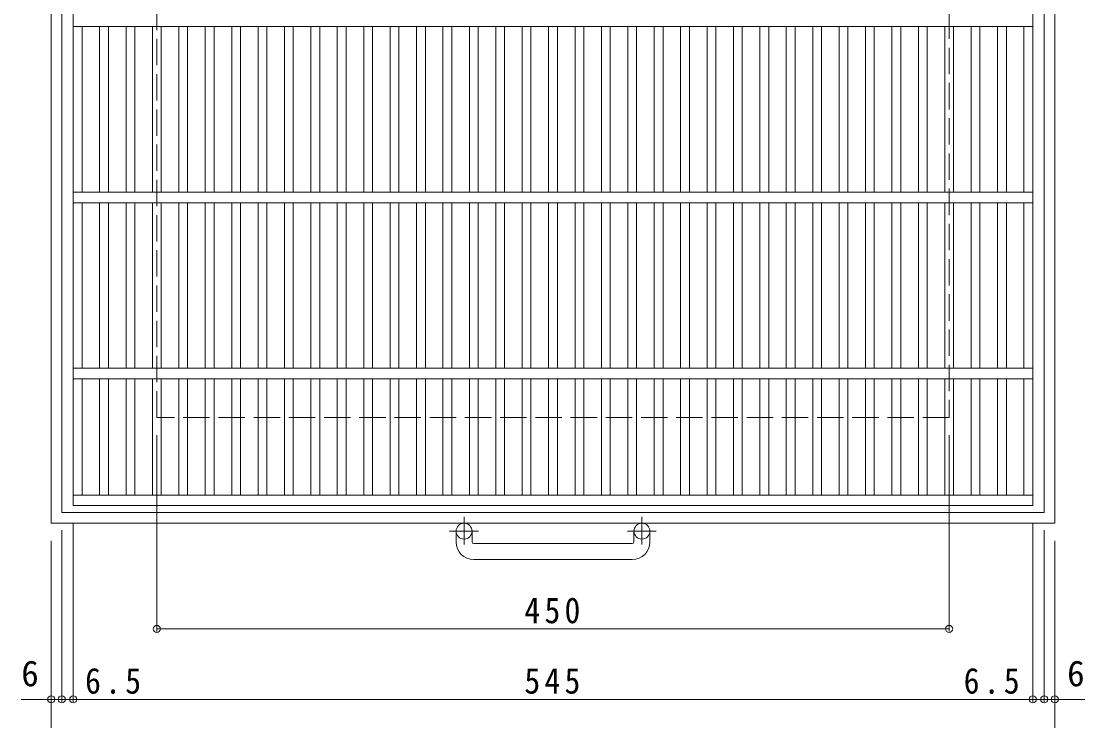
# Model space of a CAD drawing. Units: millimetres at full size, sheet at 1:5. Extents: x -756 to 893, y -685 to 662.
# Drawn here: x -756 to -152, y -209 to 188 of the extents above; entities that cross this region are included whole.
import ezdxf
from ezdxf.enums import TextEntityAlignment as Align

# ---------------------------------------------------------------- set-up
doc = ezdxf.new("R2010")
doc.units = ezdxf.units.MM
doc.header["$LTSCALE"] = 5
doc.header["$PDMODE"] = 32
doc.header["$PDSIZE"] = 4
doc.linetypes.add('CHAIN1', pattern=[8, 5, -1, 1, -1])
doc.linetypes.add('DASHED3', pattern=[4, 3, -1])
for name, color, linetype, lineweight in [('E-1', 2, 'Continuous', 9), ('E-2', 3, 'Continuous', 9), ('E-4', 7, 'Continuous', 9)]:
    doc.layers.add(name, color=color, linetype=linetype, lineweight=lineweight)
doc.styles.add('ＭＳ ゴシック', font='')
doc.styles.get('ＭＳ ゴシック').set_extended_font_data('MS Gothic')

msp = doc.modelspace()

# ---------------------------------------------------------------- linework, layer by layer
at = {"layer": 'E-1'}
for p, q in [((-738.812, -97.06), (-738.812, 472.94)), ((-168.813, 472.94), (-168.813, -97.06)), ((-732.812, -91.059), (-732.812, 466.94)), ((-174.812, 466.94), (-174.812, -91.059)), ((-174.812, -91.059), (-732.812, -91.059)), ((-168.813, -97.06), (-738.812, -97.06)), ((-508.813, -107.661), (-508.813, -101.56)), ((-499.813, -107.661), (-499.813, -101.56)), ((-407.813, -107.661), (-407.813, -101.56)), ((-398.813, -107.661), (-398.813, -101.56)), ((-498.812, -108.66), (-408.813, -108.66)), ((-408.813, -117.66), (-498.812, -117.66))]:
    msp.add_line(p, q, dxfattribs=at)
at = {"layer": 'E-1', "linetype": 'DASHED3'}
for p, q in [((-678.812, -37.06), (-678.812, 412.941)), ((-228.813, 412.941), (-228.813, -37.06)), ((-228.813, -37.06), (-678.812, -37.06))]:
    msp.add_line(p, q, dxfattribs=at)
at = {"layer": 'E-1', "linetype": 'CHAIN1'}
for p, q in [((-504.313, -93.453), (-504.313, -109.05)), ((-403.312, -93.453), (-403.312, -109.05)), ((-496.15, -101.56), (-512.557, -101.56)), ((-395.15, -101.56), (-411.557, -101.56))]:
    msp.add_line(p, q, dxfattribs=at)
at = {"layer": 'E-1'}
for centre in [(-504.313, -101.56), (-403.313, -101.56)]:
    msp.add_circle(centre, 4.5, dxfattribs=at)
for centre, radius, start, end in [((-498.812, -107.661), 10, 180, 270), ((-498.812, -107.661), 1, 180, 270), ((-408.813, -107.661), 10, 270, 0), ((-408.813, -107.661), 1, 270, 0)]:
    msp.add_arc(centre, radius, start, end, dxfattribs=at)
at = {"layer": 'E-2'}
for p, q in [((-726.313, 462.94), (-726.313, -87.06)), ((-181.312, 462.94), (-181.312, -87.06)), ((-181.312, 184.94), (-726.313, 184.94)), ((-721.312, 90.94), (-721.312, 184.94)), ((-711.313, 90.94), (-711.313, 184.94)), ((-706.312, 90.94), (-706.312, 184.94)), ((-696.313, 90.94), (-696.313, 184.94)), ((-691.312, 90.94), (-691.312, 184.94)), ((-681.313, 90.94), (-681.313, 184.94)), ((-676.312, 90.94), (-676.312, 184.94)), ((-666.313, 90.94), (-666.313, 184.94)), ((-661.312, 90.94), (-661.312, 184.94)), ((-651.313, 90.94), (-651.313, 184.94)), ((-646.312, 90.94), (-646.312, 184.94)), ((-636.313, 90.94), (-636.313, 184.94)), ((-631.312, 90.94), (-631.312, 184.94)), ((-621.313, 90.94), (-621.313, 184.94)), ((-616.312, 90.94), (-616.312, 184.94)), ((-606.313, 90.94), (-606.313, 184.94)), ((-601.312, 90.94), (-601.312, 184.94)), ((-591.313, 90.94), (-591.313, 184.94)), ((-586.312, 90.94), (-586.312, 184.94)), ((-576.313, 90.94), (-576.313, 184.94)), ((-571.312, 90.94), (-571.312, 184.94)), ((-561.313, 90.94), (-561.313, 184.94)), ((-556.312, 90.94), (-556.312, 184.94)), ((-546.313, 90.94), (-546.313, 184.94)), ((-541.312, 90.94), (-541.312, 184.94)), ((-531.313, 90.94), (-531.313, 184.94)), ((-526.312, 90.94), (-526.312, 184.94)), ((-516.313, 90.94), (-516.313, 184.94)), ((-511.312, 90.94), (-511.312, 184.94)), ((-501.313, 90.94), (-501.313, 184.94)), ((-496.312, 90.94), (-496.312, 184.94)), ((-486.313, 90.94), (-486.313, 184.94)), ((-481.312, 90.94), (-481.312, 184.94)), ((-471.313, 90.94), (-471.313, 184.94)), ((-466.312, 90.94), (-466.312, 184.94)), ((-456.313, 90.94), (-456.313, 184.94)), ((-451.312, 90.94), (-451.312, 184.94)), ((-441.313, 90.94), (-441.313, 184.94)), ((-436.312, 90.94), (-436.312, 184.94)), ((-426.313, 90.94), (-426.313, 184.94)), ((-421.312, 90.94), (-421.312, 184.94)), ((-411.313, 90.94), (-411.313, 184.94)), ((-406.312, 90.94), (-406.312, 184.94)), ((-396.313, 90.94), (-396.313, 184.94)), ((-391.312, 90.94), (-391.312, 184.94)), ((-381.313, 90.94), (-381.313, 184.94)), ((-376.312, 90.94), (-376.312, 184.94)), ((-366.313, 90.94), (-366.313, 184.94)), ((-361.312, 90.94), (-361.312, 184.94)), ((-351.313, 90.94), (-351.313, 184.94)), ((-346.312, 90.94), (-346.312, 184.94)), ((-336.313, 90.94), (-336.313, 184.94)), ((-331.312, 90.94), (-331.312, 184.94)), ((-321.313, 90.94), (-321.313, 184.94)), ((-316.312, 90.94), (-316.312, 184.94)), ((-306.313, 90.94), (-306.313, 184.94)), ((-301.312, 90.94), (-301.312, 184.94)), ((-291.313, 90.94), (-291.313, 184.94)), ((-286.312, 90.94), (-286.312, 184.94)), ((-276.313, 90.94), (-276.313, 184.94)), ((-271.312, 90.94), (-271.312, 184.94)), ((-261.313, 90.94), (-261.313, 184.94)), ((-256.312, 90.94), (-256.312, 184.94)), ((-246.313, 90.94), (-246.313, 184.94)), ((-241.312, 90.94), (-241.312, 184.94)), ((-231.313, 90.94), (-231.313, 184.94)), ((-226.312, 90.94), (-226.312, 184.94)), ((-216.313, 90.94), (-216.313, 184.94)), ((-211.312, 90.94), (-211.312, 184.94)), ((-201.313, 90.94), (-201.313, 184.94)), ((-196.312, 90.94), (-196.312, 184.94)), ((-186.312, 90.94), (-186.312, 184.94)), ((-181.312, 90.94), (-726.313, 90.94)), ((-181.312, 84.94), (-726.313, 84.94)), ((-721.312, -9.06), (-721.312, 84.94)), ((-711.313, -9.06), (-711.313, 84.94)), ((-706.312, -9.06), (-706.312, 84.94)), ((-696.313, -9.06), (-696.313, 84.94)), ((-691.312, -9.06), (-691.312, 84.94)), ((-681.313, -9.06), (-681.313, 84.94)), ((-676.312, -9.06), (-676.312, 84.94)), ((-666.313, -9.06), (-666.313, 84.94)), ((-661.312, -9.06), (-661.312, 84.94)), ((-651.313, -9.06), (-651.313, 84.94)), ((-646.312, -9.06), (-646.312, 84.94)), ((-636.313, -9.06), (-636.313, 84.94)), ((-631.312, -9.06), (-631.312, 84.94)), ((-621.313, -9.06), (-621.313, 84.94)), ((-616.312, -9.06), (-616.312, 84.94)), ((-606.313, -9.06), (-606.313, 84.94)), ((-601.312, -9.06), (-601.312, 84.94)), ((-591.313, -9.06), (-591.313, 84.94)), ((-586.312, -9.06), (-586.312, 84.94)), ((-576.313, -9.06), (-576.313, 84.94)), ((-571.312, -9.06), (-571.312, 84.94)), ((-561.313, -9.06), (-561.313, 84.94)), ((-556.312, -9.06), (-556.312, 84.94)), ((-546.313, -9.06), (-546.313, 84.94)), ((-541.312, -9.06), (-541.312, 84.94)), ((-531.313, -9.06), (-531.313, 84.94)), ((-526.312, -9.06), (-526.312, 84.94)), ((-516.313, -9.06), (-516.313, 84.94)), ((-511.312, -9.06), (-511.312, 84.94)), ((-501.313, -9.06), (-501.313, 84.94)), ((-496.312, -9.06), (-496.312, 84.94)), ((-486.313, -9.06), (-486.313, 84.94)), ((-481.312, -9.06), (-481.312, 84.94)), ((-471.313, -9.06), (-471.313, 84.94)), ((-466.312, -9.06), (-466.312, 84.94)), ((-456.313, -9.06), (-456.313, 84.94)), ((-451.312, -9.06), (-451.312, 84.94)), ((-441.313, -9.06), (-441.313, 84.94)), ((-436.312, -9.06), (-436.312, 84.94)), ((-426.313, -9.06), (-426.313, 84.94)), ((-421.312, -9.06), (-421.312, 84.94)), ((-411.313, -9.06), (-411.313, 84.94)), ((-406.312, -9.06), (-406.312, 84.94)), ((-396.313, -9.06), (-396.313, 84.94)), ((-391.312, -9.06), (-391.312, 84.94)), ((-381.313, -9.06), (-381.313, 84.94)), ((-376.312, -9.06), (-376.312, 84.94)), ((-366.313, -9.06), (-366.313, 84.94)), ((-361.312, -9.06), (-361.312, 84.94)), ((-351.313, -9.06), (-351.313, 84.94)), ((-346.312, -9.06), (-346.312, 84.94)), ((-336.313, -9.06), (-336.313, 84.94)), ((-331.312, -9.06), (-331.312, 84.94)), ((-321.313, -9.06), (-321.313, 84.94)), ((-316.312, -9.06), (-316.312, 84.94)), ((-306.313, -9.06), (-306.313, 84.94)), ((-301.312, -9.06), (-301.312, 84.94)), ((-291.313, -9.06), (-291.313, 84.94)), ((-286.312, -9.06), (-286.312, 84.94)), ((-276.313, -9.06), (-276.313, 84.94)), ((-271.312, -9.06), (-271.312, 84.94)), ((-261.313, -9.06), (-261.313, 84.94)), ((-256.312, -9.06), (-256.312, 84.94)), ((-246.313, -9.06), (-246.313, 84.94)), ((-241.312, -9.06), (-241.312, 84.94)), ((-231.313, -9.06), (-231.313, 84.94)), ((-226.312, -9.06), (-226.312, 84.94)), ((-216.313, -9.06), (-216.313, 84.94)), ((-211.312, -9.06), (-211.312, 84.94)), ((-201.313, -9.06), (-201.313, 84.94)), ((-196.312, -9.06), (-196.312, 84.94)), ((-186.312, -9.06), (-186.312, 84.94)), ((-181.312, -9.06), (-726.313, -9.06)), ((-181.312, -15.06), (-726.313, -15.06)), ((-721.312, -81.06), (-721.312, -15.06)), ((-711.313, -81.06), (-711.313, -15.06)), ((-706.312, -81.06), (-706.312, -15.06)), ((-696.313, -81.06), (-696.313, -15.06)), ((-691.312, -81.06), (-691.312, -15.06)), ((-681.313, -81.06), (-681.313, -15.06)), ((-676.312, -81.06), (-676.312, -15.06)), ((-666.313, -81.06), (-666.313, -15.06)), ((-661.312, -81.06), (-661.312, -15.06)), ((-651.313, -81.06), (-651.313, -15.06)), ((-646.312, -81.06), (-646.312, -15.06)), ((-636.313, -81.06), (-636.313, -15.06)), ((-631.312, -81.06), (-631.312, -15.06)), ((-621.313, -81.06), (-621.313, -15.06)), ((-616.312, -81.06), (-616.312, -15.06)), ((-606.313, -81.06), (-606.313, -15.06)), ((-601.312, -81.06), (-601.312, -15.06)), ((-591.313, -81.06), (-591.313, -15.06)), ((-586.312, -81.06), (-586.312, -15.06)), ((-576.313, -81.06), (-576.313, -15.06)), ((-571.312, -81.06), (-571.312, -15.06)), ((-561.313, -81.06), (-561.313, -15.06)), ((-556.312, -81.06), (-556.312, -15.06)), ((-546.313, -81.06), (-546.313, -15.06)), ((-541.312, -81.06), (-541.312, -15.06)), ((-531.313, -81.06), (-531.313, -15.06)), ((-526.312, -81.06), (-526.312, -15.06)), ((-516.313, -81.06), (-516.313, -15.06)), ((-511.312, -81.06), (-511.312, -15.06)), ((-501.313, -81.06), (-501.313, -15.06)), ((-496.312, -81.06), (-496.312, -15.06)), ((-486.313, -81.06), (-486.313, -15.06)), ((-481.312, -81.06), (-481.312, -15.06)), ((-471.313, -81.06), (-471.313, -15.06)), ((-466.312, -81.06), (-466.312, -15.06)), ((-456.313, -81.06), (-456.313, -15.06)), ((-451.312, -81.06), (-451.312, -15.06)), ((-441.313, -81.06), (-441.313, -15.06)), ((-436.312, -81.06), (-436.312, -15.06)), ((-426.313, -81.06), (-426.313, -15.06)), ((-421.312, -81.06), (-421.312, -15.06)), ((-411.313, -81.06), (-411.313, -15.06)), ((-406.312, -81.06), (-406.312, -15.06)), ((-396.313, -81.06), (-396.313, -15.06)), ((-391.312, -81.06), (-391.312, -15.06)), ((-381.313, -81.06), (-381.313, -15.06)), ((-376.312, -81.06), (-376.312, -15.06)), ((-366.313, -81.06), (-366.313, -15.06)), ((-361.312, -81.06), (-361.312, -15.06)), ((-351.313, -81.06), (-351.313, -15.06)), ((-346.312, -81.06), (-346.312, -15.06)), ((-336.313, -81.06), (-336.313, -15.06)), ((-331.312, -81.06), (-331.312, -15.06)), ((-321.313, -81.06), (-321.313, -15.06)), ((-316.312, -81.06), (-316.312, -15.06)), ((-306.313, -81.06), (-306.313, -15.06)), ((-301.312, -81.06), (-301.312, -15.06)), ((-291.313, -81.06), (-291.313, -15.06)), ((-286.312, -81.06), (-286.312, -15.06)), ((-276.313, -81.06), (-276.313, -15.06)), ((-271.312, -81.06), (-271.312, -15.06)), ((-261.313, -81.06), (-261.313, -15.06)), ((-256.312, -81.06), (-256.312, -15.06)), ((-246.313, -81.06), (-246.313, -15.06)), ((-241.312, -81.06), (-241.312, -15.06)), ((-231.313, -81.06), (-231.313, -15.06)), ((-226.312, -81.06), (-226.312, -15.06)), ((-216.313, -81.06), (-216.313, -15.06)), ((-211.312, -81.06), (-211.312, -15.06)), ((-201.313, -81.06), (-201.313, -15.06)), ((-196.312, -81.06), (-196.312, -15.06)), ((-186.312, -81.06), (-186.312, -15.06)), ((-181.312, -81.06), (-726.313, -81.06)), ((-181.312, -87.06), (-726.313, -87.06))]:
    msp.add_line(p, q, dxfattribs=at)
at = {"layer": 'E-4'}
for p, q in [((-678.812, -158.56), (-678.812, -47.06)), ((-228.813, -158.56), (-228.813, -47.06)), ((-732.812, -198.56), (-732.812, -101.059)), ((-726.313, -198.56), (-726.313, -97.06)), ((-181.312, -198.56), (-181.312, -97.06)), ((-174.812, -198.56), (-174.812, -101.059)), ((-738.812, -238.56), (-738.812, -107.06)), ((-168.813, -238.56), (-168.813, -107.06)), ((-678.812, -157.06), (-228.813, -157.06)), ((-738.812, -197.06), (-755.812, -197.06)), ((-738.812, -197.06), (-732.812, -197.06)), ((-732.812, -197.06), (-726.313, -197.06)), ((-726.313, -197.06), (-181.312, -197.06)), ((-181.312, -197.06), (-174.812, -197.06)), ((-174.812, -197.06), (-168.813, -197.06)), ((-168.813, -197.06), (-151.812, -197.06))]:
    msp.add_line(p, q, dxfattribs=at)
for p in [(-678.812, -157.06), (-228.813, -157.06), (-738.812, -197.06), (-732.812, -197.06), (-726.313, -197.06), (-181.312, -197.06), (-174.812, -197.06), (-168.813, -197.06)]:
    msp.add_point(p, dxfattribs=at)

# ---------------------------------------------------------------- texts
at = {"layer": 'E-4', "color": 2, "style": 'ＭＳ ゴシック'}
for p in [(-755.812, -194.06), (-161.812, -194.06)]:
    msp.add_text('6', height=14.66, dxfattribs=at).set_placement(p, align=Align.BOTTOM_LEFT)
at = {"layer": 'E-4', "color": 2, "char_height": 14.66, "attachment_point": 7, "style": 'ＭＳ ゴシック'}
for s, insert in [('\\T1.27;\\W0.9;450', (-470.062, -154.06)), ('\\T1.27;\\W0.9;6.5', (-719.563, -194.06)), ('\\T1.27;\\W0.9;545', (-470.063, -194.06)), ('\\T1.27;\\W0.9;6.5', (-220.562, -194.06))]:
    msp.add_mtext(s, dxfattribs=dict(at, insert=insert))

doc.saveas('drawing.dxf')
